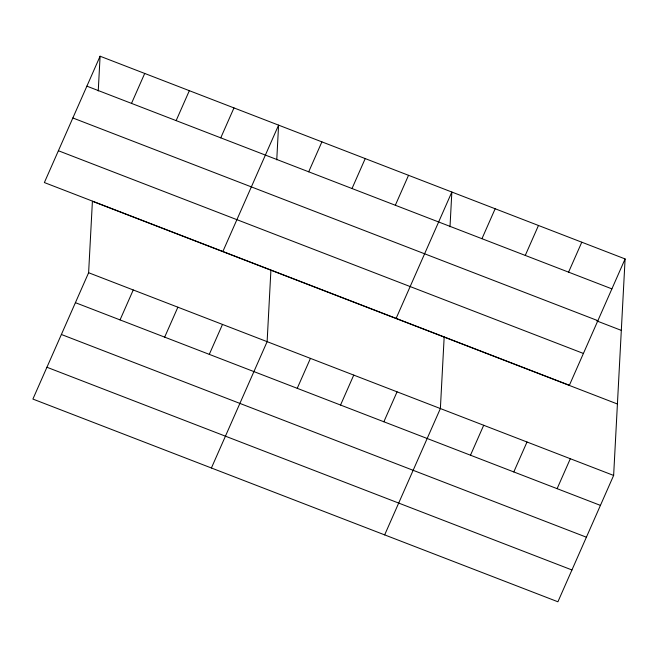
<?xml version="1.0" encoding="UTF-8"?>
<svg xmlns="http://www.w3.org/2000/svg" width="658" height="658" viewBox="0 0 658 658"><rect width="100%" height="100%" fill="white"/><g stroke="black" fill="none" stroke-linecap="round" stroke-linejoin="round"><path stroke-width="0.99" d="M625.1 258.931L569.384 385.267L44.366 182.554L100.09 56.218L625.1 258.931L613.634 475.446L557.91 601.782L32.9 399.069L88.616 272.733L92.408 201.282L617.418 403.996M98.248 90.952L100.09 56.218M270.907 270.208L267.123 341.658L211.407 467.986M276.755 159.878L278.589 125.143L222.873 251.479M444.166 337.102L440.375 408.552L384.659 534.888M450.006 226.771L451.849 192.037L396.124 318.373M131.51 103.388L144.711 73.449M176.138 120.62L189.339 90.681M120.044 319.903L133.245 289.964M220.759 137.851L233.968 107.912M164.665 337.135L177.874 307.196M209.293 354.366L222.494 324.427M308.701 171.804L321.902 141.865M352.014 188.525L365.223 158.586M297.235 388.319L310.436 358.38M395.326 205.255L408.536 175.316M340.548 405.04L353.749 375.101M383.861 421.77L397.062 391.831M481.952 238.698L495.161 208.759M525.265 255.427L538.474 225.488M470.486 455.213L483.696 425.274M568.578 272.149L581.787 242.21M513.799 471.934L527.009 442.003M557.112 488.664L570.322 458.725M86.881 86.157L611.899 288.87M72.849 117.971L597.867 320.685M596.831 320.931L621.317 330.382M58.398 150.74L583.407 353.453M88.616 272.733L613.634 475.446M75.415 302.672L600.425 505.385M61.383 334.486L586.401 537.199M46.932 367.254L571.942 569.968"/></g></svg>
